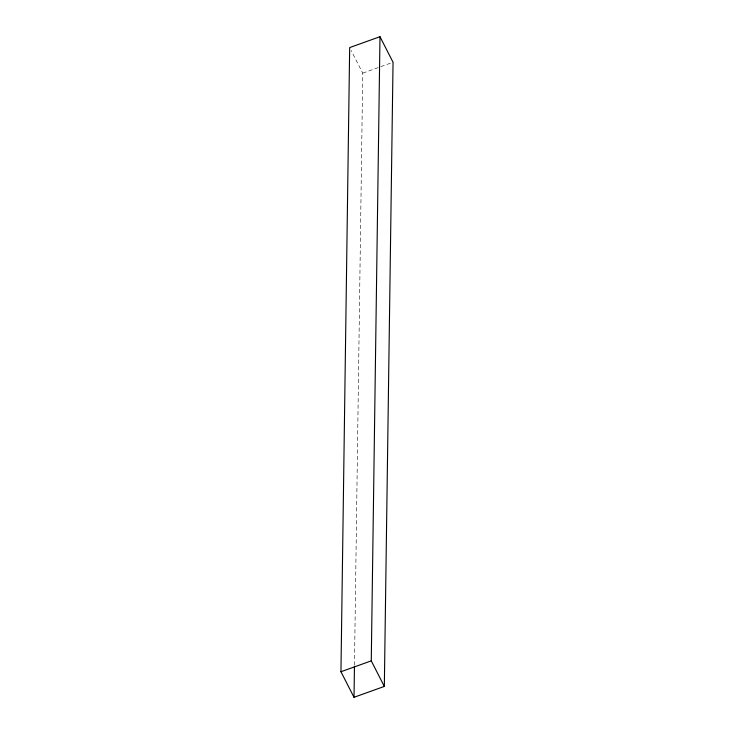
<?xml version="1.0" encoding="UTF-8"?>
<svg xmlns="http://www.w3.org/2000/svg" width="734" height="734" viewBox="0 0 734 734"><rect width="100%" height="100%" fill="white"/><g stroke="black" fill="none" stroke-linecap="round" stroke-linejoin="round"><path stroke-width="0.55" stroke-dasharray="3.67 2.75" d="M354.467 665.233L362.734 73.143L351.173 50.527M362.734 73.143L393.048 62.262"/><path stroke-width="1.1" d="M340.952 671.738L349.668 47.582L379.983 36.7L393.048 62.262L384.332 686.418L354.017 697.3L340.952 671.738L371.266 660.857L379.983 36.7M354.017 697.3L354.458 666.38M371.266 660.857L384.332 686.418"/></g></svg>
